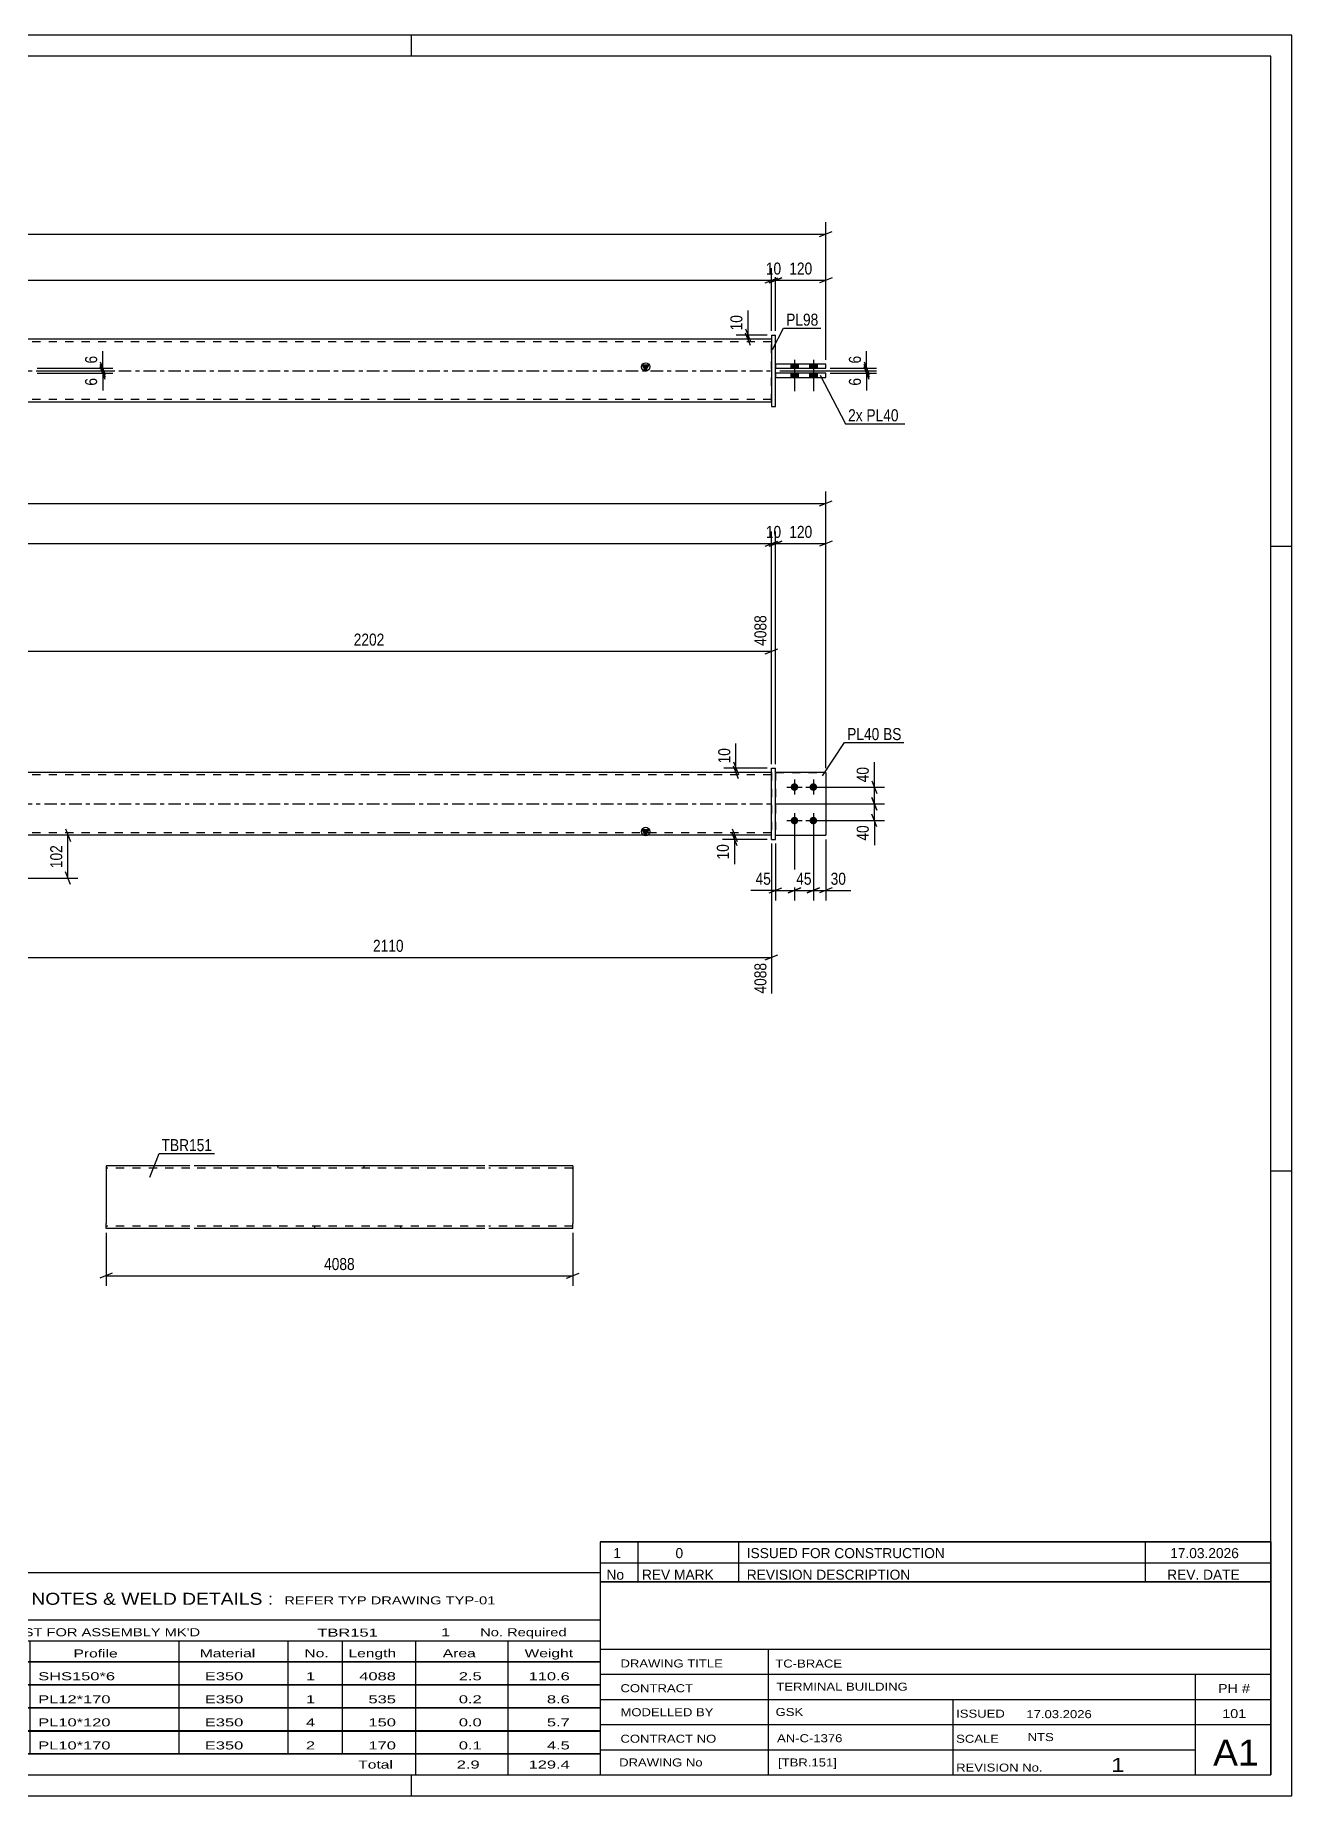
# Model space of a CAD drawing. Header units: millimetres. Extents: x 0 to 594, y 0 to 420.
# Drawn here: x 294.3 to 594, y 0 to 420 of the extents above; entities that cross this region are included whole.
import ezdxf

# ---------------------------------------------------------------- set-up
doc = ezdxf.new("R2010")
doc.units = ezdxf.units.MM
doc.linetypes.add('DXK_LINE_DOT2', pattern=[3.9198, 1.9599, -1.9599])
doc.linetypes.add('DXK_LINE_DOT3', pattern=[5.9187, 2.979, -0.9799, 0.9799, -0.9799])
doc.styles.add('Arial Narrow', font='ARIALN.TTF', dxfattribs={"height": 0.2})

# ---------------------------------------------------------------- blocks, each defined once
blk = doc.blocks.new('Unknown-580575078-1131')
at = {"color": 5, "linetype": 'Continuous'}
for p, q in [((594, 420), (0, 420)), ((384, 415), (384, 420)), ((594, 0), (594, 420)), ((589, 415), (5, 415)), ((589, 5), (589, 415)), ((594, 298), (589, 298)), ((594, 149), (589, 149)), ((5, 5), (589, 5)), ((384, 0), (384, 5)), ((0, 0), (594, 0))]:
    blk.add_line(p, q, dxfattribs=at)
blk = doc.blocks.new('Bolt-580575078-1684 - 1678')
at = {"linetype": 'Continuous'}
for points in [[(475.38, 241.54), (475.57, 241.52), (475.75, 241.46), (475.91, 241.37), (476.05, 241.24), (476.16, 241.09), (476.24, 240.92), (476.28, 240.74), (476.28, 240.55), (476.24, 240.36), (476.16, 240.19), (476.05, 240.04), (475.91, 239.91), (475.75, 239.82), (475.57, 239.76), (475.38, 239.74), (475.2, 239.76), (475.02, 239.82), (474.85, 239.91), (474.71, 240.04), (474.6, 240.19), (474.53, 240.36), (474.49, 240.55), (474.49, 240.74), (474.53, 240.92), (474.6, 241.09), (474.71, 241.24), (474.85, 241.37), (475.02, 241.46), (475.2, 241.52)], [(479.88, 241.54), (480.07, 241.52), (480.25, 241.46), (480.41, 241.37), (480.55, 241.24), (480.66, 241.09), (480.74, 240.92), (480.78, 240.74), (480.78, 240.55), (480.74, 240.36), (480.66, 240.19), (480.55, 240.04), (480.41, 239.91), (480.25, 239.82), (480.07, 239.76), (479.88, 239.74), (479.7, 239.76), (479.52, 239.82), (479.35, 239.91), (479.21, 240.04), (479.1, 240.19), (479.03, 240.36), (478.99, 240.55), (478.99, 240.74), (479.03, 240.92), (479.1, 241.09), (479.21, 241.24), (479.35, 241.37), (479.52, 241.46), (479.7, 241.52)], [(475.38, 233.54), (475.57, 233.52), (475.75, 233.46), (475.91, 233.37), (476.05, 233.24), (476.16, 233.09), (476.24, 232.92), (476.28, 232.74), (476.28, 232.55), (476.24, 232.36), (476.16, 232.19), (476.05, 232.04), (475.91, 231.91), (475.75, 231.82), (475.57, 231.76), (475.38, 231.74), (475.2, 231.76), (475.02, 231.82), (474.85, 231.91), (474.71, 232.04), (474.6, 232.19), (474.53, 232.36), (474.49, 232.55), (474.49, 232.74), (474.53, 232.92), (474.6, 233.09), (474.71, 233.24), (474.85, 233.37), (475.02, 233.46), (475.2, 233.52)], [(479.88, 233.54), (480.07, 233.52), (480.25, 233.46), (480.41, 233.37), (480.55, 233.24), (480.66, 233.09), (480.74, 232.92), (480.78, 232.74), (480.78, 232.55), (480.74, 232.36), (480.66, 232.19), (480.55, 232.04), (480.41, 231.91), (480.25, 231.82), (480.07, 231.76), (479.88, 231.74), (479.7, 231.76), (479.52, 231.82), (479.35, 231.91), (479.21, 232.04), (479.1, 232.19), (479.03, 232.36), (478.99, 232.55), (478.99, 232.74), (479.03, 232.92), (479.1, 233.09), (479.21, 233.24), (479.35, 233.37), (479.52, 233.46), (479.7, 233.52)]]:
    blk.add_hatch(color=1, dxfattribs=at).paths.add_polyline_path(points)
at = {"color": 1, "linetype": 'Continuous'}
for p, q in [((473.58, 240.64), (477.18, 240.64)), ((475.38, 242.44), (475.38, 238.84)), ((478.08, 240.64), (481.68, 240.64)), ((479.88, 242.44), (479.88, 238.84)), ((473.58, 232.64), (477.18, 232.64)), ((475.38, 234.44), (475.38, 230.84)), ((478.08, 232.64), (481.68, 232.64)), ((479.88, 234.44), (479.88, 230.84))]:
    blk.add_line(p, q, dxfattribs=at)
blk = doc.blocks.new('Part-580575078-1705 - 1678')
at = {"color": 2, "linetype": 'Continuous'}
for p, q in [((469.88, 245.14), (470.88, 245.14)), ((469.88, 228.14), (469.88, 245.14)), ((470.88, 228.14), (470.88, 245.14)), ((469.88, 228.14), (470.88, 228.14)), ((469.88, 228.14), (470.88, 228.14))]:
    blk.add_line(p, q, dxfattribs=at)
at = {"color": 7, "linetype": 'DXK_LINE_DOT2'}
for p, q in [((469.88, 245.14), (470.88, 245.14)), ((469.88, 228.14), (469.88, 228.14)), ((470.88, 228.14), (470.88, 228.14)), ((470.88, 228.14), (470.88, 228.14))]:
    blk.add_line(p, q, dxfattribs=at)
blk = doc.blocks.new('Part-580575078-1710 - 1678')
at = {"color": 7, "linetype": 'DXK_LINE_DOT2'}
for p, q in [((470.88, 244.14), (482.88, 244.14)), ((482.88, 244.14), (470.88, 244.14)), ((470.88, 244.14), (470.88, 244.14)), ((470.88, 244.14), (470.88, 229.14)), ((482.88, 244.14), (482.88, 244.14)), ((482.88, 244.14), (482.88, 229.14)), ((470.88, 229.14), (482.88, 229.14)), ((470.88, 229.14), (482.88, 229.14))]:
    blk.add_line(p, q, dxfattribs=at)
blk = doc.blocks.new('Part-580575078-1715 - 1678')
at = {"color": 2, "linetype": 'Continuous'}
for p, q in [((482.88, 244.14), (470.88, 244.14)), ((482.88, 244.14), (482.88, 244.14)), ((482.88, 244.14), (482.88, 229.14)), ((470.88, 229.14), (482.88, 229.14))]:
    blk.add_line(p, q, dxfattribs=at)
at = {"color": 7, "linetype": 'DXK_LINE_DOT2'}
for p, q in [((470.88, 244.14), (482.88, 244.14)), ((470.88, 244.14), (470.88, 244.14)), ((470.88, 244.14), (470.88, 229.14)), ((470.88, 229.14), (482.88, 229.14))]:
    blk.add_line(p, q, dxfattribs=at)
blk = doc.blocks.new('Part-580575078-1720 - 1678')
at = {"linetype": 'Continuous'}
blk.add_hatch(color=2, dxfattribs=at).paths.add_polyline_path([(439.88, 229.14), (439.08, 230.54), (440.68, 230.54)])
at = {"color": 2, "linetype": 'Continuous'}
for p, q in [((381.78, 244.14), (89.31, 244.14)), ((469.88, 244.14), (381.88, 244.14)), ((381.78, 229.14), (89.31, 229.14)), ((469.88, 229.14), (381.88, 229.14)), ((439.88, 229.14), (439.08, 230.54)), ((439.08, 230.54), (440.68, 230.54)), ((440.68, 230.54), (439.88, 229.14))]:
    blk.add_line(p, q, dxfattribs=at)
at = {"color": 7, "linetype": 'DXK_LINE_DOT2'}
for p, q in [((89.31, 244.14), (89.31, 229.14)), ((257.9, 244.14), (257.9, 243.54)), ((278.4, 244.14), (278.4, 243.54)), ((469.88, 244.14), (469.88, 229.14)), ((381.78, 243.54), (89.31, 243.54)), ((469.88, 243.54), (381.88, 243.54)), ((381.78, 229.74), (89.31, 229.74)), ((266.72, 229.14), (266.72, 229.74)), ((287.23, 229.14), (287.23, 229.74)), ((469.88, 229.74), (381.88, 229.74))]:
    blk.add_line(p, q, dxfattribs=at)
at = {"color": 7, "linetype": 'DXK_LINE_DOT3'}
for p, q in [((89.31, 236.64), (381.78, 236.64)), ((381.88, 236.64), (469.88, 236.64))]:
    blk.add_line(p, q, dxfattribs=at)
at = {"color": 2, "linetype": 'Continuous'}
blk.add_circle((439.88, 230.04), 1, dxfattribs=at)
blk = doc.blocks.new('Part-580575078-1396 - 1368')
at = {"color": 2, "linetype": 'Continuous'}
for p, q in [((482.88, 341.56), (470.88, 341.56)), ((470.88, 340.56), (482.88, 340.56)), ((470.88, 340.55), (482.88, 340.55)), ((482.88, 340.56), (482.88, 341.56))]:
    blk.add_line(p, q, dxfattribs=at)
at = {"color": 7, "linetype": 'DXK_LINE_DOT2'}
for p, q in [((470.88, 341.56), (470.88, 340.55)), ((482.88, 341.55), (470.88, 341.55)), ((482.88, 340.55), (482.88, 340.56)), ((482.88, 340.56), (482.88, 340.55))]:
    blk.add_line(p, q, dxfattribs=at)
blk = doc.blocks.new('Part-580575078-1401 - 1368')
at = {"color": 2, "linetype": 'Continuous'}
for p, q in [((482.88, 339.36), (470.88, 339.36)), ((470.88, 338.36), (482.88, 338.36)), ((470.88, 338.35), (482.88, 338.35)), ((482.88, 338.36), (482.88, 339.36))]:
    blk.add_line(p, q, dxfattribs=at)
at = {"color": 7, "linetype": 'DXK_LINE_DOT2'}
for p, q in [((470.88, 339.36), (470.88, 338.35)), ((482.88, 339.35), (470.88, 339.35)), ((482.88, 338.36), (482.88, 338.35)), ((482.88, 338.35), (482.88, 338.36))]:
    blk.add_line(p, q, dxfattribs=at)
blk = doc.blocks.new('Part-580575078-1416 - 1368')
at = {"linetype": 'Continuous'}
blk.add_hatch(color=2, dxfattribs=at).paths.add_polyline_path([(439.88, 339.96), (439.08, 341.36), (440.68, 341.36)])
at = {"color": 2, "linetype": 'Continuous'}
for p, q in [((381.78, 347.46), (89.31, 347.46)), ((469.88, 347.46), (381.88, 347.46)), ((257.9, 340.56), (257.9, 340.66)), ((257.9, 340.66), (257.9, 340.66)), ((257.9, 340.66), (278.4, 340.66)), ((266.72, 340.56), (266.72, 340.65)), ((266.72, 340.65), (266.72, 340.65)), ((278.4, 340.65), (266.72, 340.65)), ((278.4, 340.66), (278.4, 339.26)), ((439.88, 339.96), (439.08, 341.36)), ((439.08, 341.36), (440.68, 341.36)), ((440.68, 341.36), (439.88, 339.96)), ((257.9, 339.36), (257.9, 339.26)), ((257.9, 339.26), (278.4, 339.26)), ((266.72, 339.26), (266.72, 339.36)), ((381.78, 332.46), (89.31, 332.46)), ((469.88, 332.46), (381.88, 332.46))]:
    blk.add_line(p, q, dxfattribs=at)
at = {"color": 7, "linetype": 'DXK_LINE_DOT2'}
for p, q in [((89.31, 347.46), (89.31, 332.46)), ((381.78, 346.86), (89.31, 346.86)), ((469.88, 346.86), (381.88, 346.86)), ((469.88, 332.46), (469.88, 347.46)), ((257.9, 339.36), (257.9, 340.66)), ((257.9, 340.66), (278.4, 340.66)), ((266.72, 339.36), (266.72, 340.65)), ((266.72, 340.65), (287.23, 340.65)), ((287.23, 340.65), (278.4, 340.65)), ((287.23, 339.25), (287.23, 340.65)), ((257.9, 339.26), (278.4, 339.26)), ((266.72, 339.25), (266.72, 339.26)), ((266.72, 339.26), (266.72, 339.25)), ((287.23, 339.25), (266.72, 339.25)), ((266.72, 339.25), (266.72, 339.25)), ((266.72, 339.25), (287.23, 339.25)), ((381.78, 333.06), (89.31, 333.06)), ((469.88, 333.06), (381.88, 333.06))]:
    blk.add_line(p, q, dxfattribs=at)
at = {"color": 7, "linetype": 'DXK_LINE_DOT3'}
for p, q in [((89.31, 339.96), (381.78, 339.96)), ((381.88, 339.96), (469.88, 339.96))]:
    blk.add_line(p, q, dxfattribs=at)
at = {"color": 2, "linetype": 'Continuous'}
blk.add_circle((439.88, 340.86), 1, dxfattribs=at)
blk = doc.blocks.new('Part-580575078-1444 - 1368')
at = {"color": 2, "linetype": 'Continuous'}
for p, q in [((469.88, 348.46), (469.88, 331.46)), ((469.88, 348.46), (470.88, 348.46)), ((470.88, 331.46), (470.88, 348.46)), ((469.88, 331.46), (470.88, 331.46)), ((469.88, 331.45), (470.88, 331.45))]:
    blk.add_line(p, q, dxfattribs=at)
at = {"color": 7, "linetype": 'DXK_LINE_DOT2'}
for p, q in [((469.88, 348.45), (469.88, 348.46)), ((469.88, 348.45), (470.88, 348.45)), ((469.88, 331.46), (469.88, 331.45)), ((470.88, 331.45), (470.88, 331.46)), ((470.88, 331.46), (470.88, 331.45))]:
    blk.add_line(p, q, dxfattribs=at)
blk = doc.blocks.new('Bolt-580575078-1472 - 1368')
at = {"linetype": 'Continuous'}
for points in [[(476.28, 341.56), (474.48, 341.56), (474.48, 340.56), (476.28, 340.56)], [(476.28, 341.55), (474.48, 341.55), (474.48, 340.55), (476.28, 340.55)], [(480.78, 341.56), (478.98, 341.56), (478.98, 340.56), (480.78, 340.56)], [(480.78, 341.55), (478.98, 341.55), (478.98, 340.55), (480.78, 340.55)], [(476.28, 339.36), (474.48, 339.36), (474.48, 338.36), (476.28, 338.36)], [(476.28, 339.35), (474.48, 339.35), (474.48, 338.35), (476.28, 338.35)], [(480.78, 339.36), (478.98, 339.36), (478.98, 338.36), (480.78, 338.36)], [(480.78, 339.35), (478.98, 339.35), (478.98, 338.35), (480.78, 338.35)]]:
    blk.add_hatch(color=1, dxfattribs=at).paths.add_polyline_path(points)
at = {"color": 1, "linetype": 'Continuous'}
for p, q in [((474.48, 341.56), (474.48, 340.56)), ((474.48, 341.55), (474.48, 340.55)), ((475.38, 342.56), (475.38, 335.06)), ((475.38, 342.55), (475.38, 335.05)), ((476.28, 341.56), (476.28, 340.56)), ((476.28, 341.55), (476.28, 340.55)), ((478.98, 341.56), (478.98, 340.56)), ((478.98, 341.55), (478.98, 340.55)), ((479.88, 342.56), (479.88, 335.06)), ((479.88, 342.55), (479.88, 335.05)), ((480.78, 341.56), (480.78, 340.56)), ((480.78, 341.55), (480.78, 340.55)), ((474.48, 339.36), (474.48, 338.36)), ((474.48, 339.35), (474.48, 338.35)), ((476.28, 339.36), (476.28, 338.36)), ((476.28, 339.35), (476.28, 338.35)), ((478.98, 339.36), (478.98, 338.36)), ((478.98, 339.35), (478.98, 338.35)), ((480.78, 339.36), (480.78, 338.36)), ((480.78, 339.35), (480.78, 338.35))]:
    blk.add_line(p, q, dxfattribs=at)
blk = doc.blocks.new('Part-580575078-2546 - 2538')
at = {"color": 2, "linetype": 'Continuous'}
for p, q in [((331.17, 150.31), (311.17, 150.31)), ((311.17, 150.31), (311.17, 136.51)), ((401.5, 150.31), (332.17, 150.31)), ((422.5, 150.31), (402.5, 150.31)), ((422.5, 150.31), (422.5, 136.51)), ((311.17, 135.66), (311.17, 136.51)), ((311.17, 135.4), (311.17, 135.66)), ((311.17, 135.31), (311.17, 135.4)), ((331.17, 135.31), (311.17, 135.31)), ((401.5, 135.31), (332.17, 135.31)), ((422.5, 135.31), (402.5, 135.31)), ((422.5, 135.31), (422.5, 136.51))]:
    blk.add_line(p, q, dxfattribs=at)
at = {"color": 7, "linetype": 'DXK_LINE_DOT2'}
for p, q in [((331.17, 149.71), (311.17, 149.71)), ((401.5, 149.71), (332.17, 149.71)), ((352.17, 150.31), (352.17, 149.71)), ((372.68, 150.31), (372.68, 149.71)), ((422.5, 149.71), (402.5, 149.71)), ((422.5, 149.71), (422.5, 149.67)), ((422.5, 149.67), (422.5, 149.71)), ((422.5, 149.57), (422.5, 149.67)), ((422.5, 149.67), (422.5, 149.57)), ((311.17, 136.05), (311.17, 136.51)), ((311.17, 135.66), (311.17, 136.28)), ((311.17, 135.91), (311.17, 135.96)), ((311.17, 135.91), (311.17, 135.96)), ((331.17, 135.91), (311.17, 135.91)), ((311.17, 135.31), (311.17, 135.31)), ((401.5, 135.91), (332.17, 135.91)), ((360.99, 135.31), (360.99, 135.91)), ((381.5, 135.31), (381.5, 135.91)), ((422.5, 135.91), (402.5, 135.91)), ((422.5, 135.96), (422.5, 136.28)), ((422.5, 135.91), (422.5, 135.96))]:
    blk.add_line(p, q, dxfattribs=at)
blk = doc.blocks.new('StraightDimension-580575078-2042 - 1678')
at = {"color": 7, "linetype": 'Continuous'}
for p, q in [((468.38, 298.13), (471.38, 299.33)), ((472.38, 299.33), (469.38, 298.13)), ((469.88, 246.14), (469.88, 301.58)), ((469.88, 298.73), (470.88, 298.73)), ((470.88, 246.14), (470.88, 301.58))]:
    blk.add_line(p, q, dxfattribs=at)
at = {"color": 0}
blk.add_wipeout([(472.81, 299.48), (472.81, 303.68), (467.95, 303.68), (467.95, 299.48)], dxfattribs=at)
at = {"color": 3, "style": 'Arial Narrow'}
blk.add_text('10', height=2.863, dxfattribs=at).set_placement((468.55, 300.08))
blk = doc.blocks.new('StraightDimension-580575078-3463 - 1678')
at = {"color": 7, "linetype": 'Continuous'}
for p, q in [((480.88, 240.64), (496.84, 240.64)), ((493.84, 242.14), (495.04, 239.14)), ((494.44, 236.64), (494.44, 240.64)), ((470.88, 236.64), (496.84, 236.64)), ((495.04, 235.14), (493.84, 238.14))]:
    blk.add_line(p, q, dxfattribs=at)
at = {"color": 0}
blk.add_wipeout([(493.69, 246.02), (489.49, 246.02), (489.49, 241.17), (493.69, 241.17)], dxfattribs=at)
at = {"color": 7, "linetype": 'Continuous'}
blk.add_line((494.44, 240.64), (494.44, 246.55), dxfattribs=at)
blk.add_line((494.44, 240.64), (494.44, 246.55), dxfattribs=at)
at = {"color": 3, "style": 'Arial Narrow'}
blk.add_text('40', height=2.863, rotation=90.0002, dxfattribs=at).set_placement((493.09, 241.77))
blk = doc.blocks.new('StraightDimension-580575078-1945 - 1678')
at = {"color": 7, "linetype": 'Continuous'}
for p, q in [((475.38, 231.64), (475.38, 213.59)), ((470.88, 227.14), (470.88, 213.59)), ((469.38, 215.39), (472.38, 216.59)), ((470.88, 215.99), (475.38, 215.99)), ((476.88, 216.59), (473.88, 215.39))]:
    blk.add_line(p, q, dxfattribs=at)
at = {"color": 0}
blk.add_wipeout([(470.36, 216.74), (470.36, 220.94), (465.5, 220.94), (465.5, 216.74)], dxfattribs=at)
at = {"color": 7, "linetype": 'Continuous'}
blk.add_line((470.88, 215.99), (464.98, 215.99), dxfattribs=at)
blk.add_line((470.88, 215.99), (464.98, 215.99), dxfattribs=at)
at = {"color": 3, "style": 'Arial Narrow'}
blk.add_text('45', height=2.863, dxfattribs=at).set_placement((466.1, 217.34))
blk = doc.blocks.new('StraightDimension-580575078-1736 - 1678')
at = {"color": 7, "linetype": 'Continuous'}
for p, q in [((76.31, 245.14), (76.31, 311.15)), ((482.88, 245.14), (482.88, 311.15)), ((77.81, 308.9), (74.81, 307.7)), ((76.31, 308.3), (482.88, 308.3)), ((481.38, 307.7), (484.38, 308.9))]:
    blk.add_line(p, q, dxfattribs=at)
at = {"color": 0}
blk.add_wipeout([(283.85, 309.05), (283.85, 313.25), (275.34, 313.25), (275.34, 309.05)], dxfattribs=at)
at = {"color": 3, "style": 'Arial Narrow'}
blk.add_text('4348', height=2.863, dxfattribs=at).set_placement((275.94, 309.65))
blk = doc.blocks.new('StraightDimension-580575078-3490 - 1678')
at = {"color": 7, "linetype": 'Continuous'}
for p, q in [((468.88, 245.14), (458.56, 245.14)), ((468.88, 244.14), (458.56, 244.14)), ((460.81, 246.64), (462.01, 243.64)), ((462.01, 242.64), (460.81, 245.64)), ((461.41, 244.14), (461.41, 245.14))]:
    blk.add_line(p, q, dxfattribs=at)
at = {"color": 0}
blk.add_wipeout([(460.66, 250.52), (456.46, 250.52), (456.46, 245.67), (460.66, 245.67)], dxfattribs=at)
at = {"color": 7, "linetype": 'Continuous'}
blk.add_line((461.41, 245.14), (461.41, 251.05), dxfattribs=at)
blk.add_line((461.41, 245.14), (461.41, 251.05), dxfattribs=at)
at = {"color": 3, "style": 'Arial Narrow'}
blk.add_text('10', height=2.863, rotation=90.0002, dxfattribs=at).set_placement((460.06, 246.27))
blk = doc.blocks.new('StraightDimension-580575078-2032 - 1678')
at = {"color": 7, "linetype": 'Continuous'}
for p, q in [((469.38, 298.13), (472.38, 299.33)), ((470.88, 246.14), (470.88, 301.58)), ((470.88, 298.73), (482.88, 298.73)), ((484.38, 299.33), (481.38, 298.13)), ((482.88, 245.14), (482.88, 301.58))]:
    blk.add_line(p, q, dxfattribs=at)
at = {"color": 0}
blk.add_wipeout([(480.22, 299.48), (480.22, 303.68), (473.54, 303.68), (473.54, 299.48)], dxfattribs=at)
at = {"color": 3, "style": 'Arial Narrow'}
blk.add_text('120', height=2.863, dxfattribs=at).set_placement((474.14, 300.08))
blk = doc.blocks.new('StraightDimension-580575078-2047 - 1678')
at = {"color": 7, "linetype": 'Continuous'}
for p, q in [((89.81, 299.33), (86.81, 298.13)), ((88.31, 246.14), (88.31, 301.58)), ((88.31, 298.73), (469.88, 298.73)), ((468.38, 298.13), (471.38, 299.33)), ((469.88, 246.14), (469.88, 301.58))]:
    blk.add_line(p, q, dxfattribs=at)
at = {"color": 0}
blk.add_wipeout([(283.35, 299.48), (283.35, 303.68), (274.84, 303.68), (274.84, 299.48)], dxfattribs=at)
at = {"color": 3, "style": 'Arial Narrow'}
blk.add_text('4098', height=2.863, dxfattribs=at).set_placement((275.44, 300.08))
blk = doc.blocks.new('StraightDimension-580575078-1798 - 1678')
at = {"color": 7, "linetype": 'Continuous'}
for p, q in [((277.94, 245.14), (277.94, 281.65)), ((469.88, 246.14), (469.88, 281.65)), ((279.44, 273.63), (276.44, 272.43)), ((277.94, 273.03), (469.88, 273.03)), ((468.38, 272.43), (471.38, 273.63))]:
    blk.add_line(p, q, dxfattribs=at)
at = {"color": 0, "linetype": 'Continuous'}
blk.add_wipeout([(469.28, 282.25), (465.08, 282.25), (465.08, 273.73), (469.28, 273.73)], dxfattribs=at)
at = {"color": 0}
blk.add_wipeout([(378.17, 273.78), (378.17, 277.98), (369.65, 277.98), (369.65, 273.78)], dxfattribs=at)
at = {"color": 3, "linetype": 'Continuous', "style": 'Arial Narrow'}
blk.add_text('4088', height=2.863, rotation=90.0002, dxfattribs=at).set_placement((468.68, 274.33))
at = {"color": 3, "style": 'Arial Narrow'}
blk.add_text('2202', height=2.863, dxfattribs=at).set_placement((370.25, 274.38))
blk = doc.blocks.new('StraightDimension-580575078-1955 - 1678')
at = {"color": 7, "linetype": 'Continuous'}
for p, q in [((475.38, 231.64), (475.38, 213.59)), ((479.88, 231.64), (479.88, 213.59)), ((473.88, 215.39), (476.88, 216.59)), ((475.38, 215.99), (479.88, 215.99)), ((481.38, 216.59), (478.38, 215.39))]:
    blk.add_line(p, q, dxfattribs=at)
at = {"color": 0}
blk.add_wipeout([(480.06, 216.74), (480.06, 220.94), (475.2, 220.94), (475.2, 216.74)], dxfattribs=at)
at = {"color": 3, "style": 'Arial Narrow'}
blk.add_text('45', height=2.863, dxfattribs=at).set_placement((475.8, 217.34))
blk = doc.blocks.new('StraightDimension-580575078-1878 - 1678')
at = {"color": 7, "linetype": 'Continuous'}
for p, q in [((287.13, 228.14), (287.13, 191.38)), ((469.88, 227.14), (469.88, 191.38)), ((288.63, 200.59), (285.63, 199.39)), ((287.13, 199.99), (469.88, 199.99)), ((468.38, 199.39), (471.38, 200.59))]:
    blk.add_line(p, q, dxfattribs=at)
at = {"color": 0}
blk.add_wipeout([(382.76, 200.74), (382.76, 204.94), (374.25, 204.94), (374.25, 200.74)], dxfattribs=at)
at = {"color": 0, "linetype": 'Continuous'}
blk.add_wipeout([(469.28, 199.29), (465.08, 199.29), (465.08, 190.78), (469.28, 190.78)], dxfattribs=at)
at = {"color": 3, "style": 'Arial Narrow'}
blk.add_text('2110', height=2.863, dxfattribs=at).set_placement((374.85, 201.34))
at = {"color": 3, "linetype": 'Continuous', "style": 'Arial Narrow'}
blk.add_text('4088', height=2.863, rotation=90.0002, dxfattribs=at).set_placement((468.68, 191.38))
blk = doc.blocks.new('StraightDimension-580575078-1936 - 1678')
at = {"color": 7, "linetype": 'Continuous'}
for p, q in [((468.88, 229.14), (458.23, 229.14)), ((468.88, 228.14), (458.23, 228.14)), ((460.48, 230.64), (461.68, 227.64)), ((461.68, 226.64), (460.48, 229.64)), ((461.08, 228.14), (461.08, 229.14))]:
    blk.add_line(p, q, dxfattribs=at)
at = {"color": 0}
blk.add_wipeout([(460.33, 227.62), (456.13, 227.62), (456.13, 222.76), (460.33, 222.76)], dxfattribs=at)
at = {"color": 7, "linetype": 'Continuous'}
blk.add_line((461.08, 228.14), (461.08, 222.24), dxfattribs=at)
blk.add_line((461.08, 228.14), (461.08, 222.24), dxfattribs=at)
at = {"color": 3, "style": 'Arial Narrow'}
blk.add_text('10', height=2.863, rotation=90.0002, dxfattribs=at).set_placement((459.73, 223.36))
blk = doc.blocks.new('StraightDimension-580575078-1965 - 1678')
at = {"color": 7, "linetype": 'Continuous'}
for p, q in [((479.88, 231.64), (479.88, 213.59)), ((482.88, 228.14), (482.88, 213.59)), ((478.38, 215.39), (481.38, 216.59)), ((479.88, 215.99), (482.88, 215.99)), ((484.38, 216.59), (481.38, 215.39))]:
    blk.add_line(p, q, dxfattribs=at)
at = {"color": 0}
blk.add_wipeout([(488.26, 216.74), (488.26, 220.94), (483.41, 220.94), (483.41, 216.74)], dxfattribs=at)
at = {"color": 7, "linetype": 'Continuous'}
blk.add_line((482.88, 215.99), (488.79, 215.99), dxfattribs=at)
blk.add_line((482.88, 215.99), (488.79, 215.99), dxfattribs=at)
at = {"color": 3, "style": 'Arial Narrow'}
blk.add_text('30', height=2.863, dxfattribs=at).set_placement((484.01, 217.34))
blk = doc.blocks.new('StraightDimension-580575078-1993 - 1678')
at = {"color": 7, "linetype": 'Continuous'}
for p, q in [((377.33, 229.14), (299.23, 229.14)), ((301.48, 230.64), (302.68, 227.64)), ((302.08, 218.92), (302.08, 229.14)), ((289.12, 218.92), (304.48, 218.92)), ((302.68, 217.42), (301.48, 220.42))]:
    blk.add_line(p, q, dxfattribs=at)
at = {"color": 0}
blk.add_wipeout([(301.33, 227.37), (297.13, 227.37), (297.13, 220.69), (301.33, 220.69)], dxfattribs=at)
at = {"color": 3, "style": 'Arial Narrow'}
blk.add_text('102', height=2.863, rotation=90.0002, dxfattribs=at).set_placement((300.73, 221.29))
blk = doc.blocks.new('StraightDimension-580575078-3464 - 1678')
at = {"color": 7, "linetype": 'Continuous'}
for p, q in [((470.88, 236.64), (496.84, 236.64)), ((493.84, 238.14), (495.04, 235.14)), ((494.44, 232.64), (494.44, 236.64)), ((480.88, 232.64), (496.84, 232.64)), ((495.04, 231.14), (493.84, 234.14))]:
    blk.add_line(p, q, dxfattribs=at)
at = {"color": 0}
blk.add_wipeout([(493.69, 232.12), (489.49, 232.12), (489.49, 227.26), (493.69, 227.26)], dxfattribs=at)
at = {"color": 7, "linetype": 'Continuous'}
blk.add_line((494.44, 232.64), (494.44, 226.74), dxfattribs=at)
blk.add_line((494.44, 232.64), (494.44, 226.74), dxfattribs=at)
at = {"color": 3, "style": 'Arial Narrow'}
blk.add_text('40', height=2.863, rotation=90.0002, dxfattribs=at).set_placement((493.09, 227.86))
blk = doc.blocks.new('StraightDimension-580575078-1541 - 1368')
at = {"color": 7, "linetype": 'Continuous'}
for p, q in [((294.78, 340.55), (312.79, 340.55)), ((309.79, 342.05), (310.99, 339.05)), ((310.99, 338.45), (309.79, 341.45)), ((310.39, 339.95), (310.39, 340.55)), ((294.78, 339.95), (312.79, 339.95))]:
    blk.add_line(p, q, dxfattribs=at)
at = {"color": 0}
blk.add_wipeout([(309.64, 344.11), (305.44, 344.11), (305.44, 341.08), (309.64, 341.08)], dxfattribs=at)
at = {"color": 7, "linetype": 'Continuous'}
blk.add_line((310.39, 340.55), (310.39, 344.63), dxfattribs=at)
blk.add_line((310.39, 340.55), (310.39, 344.63), dxfattribs=at)
at = {"color": 3, "style": 'Arial Narrow'}
blk.add_text('6', height=2.86, rotation=90.0002, dxfattribs=at).set_placement((309.04, 341.68))
blk = doc.blocks.new('StraightDimension-580575078-1561 - 1368')
at = {"color": 7, "linetype": 'Continuous'}
for p, q in [((469.38, 360.95), (472.38, 362.15)), ((470.88, 349.45), (470.88, 364.4)), ((470.88, 361.55), (482.88, 361.55)), ((484.38, 362.15), (481.38, 360.95)), ((482.88, 342.56), (482.88, 364.4))]:
    blk.add_line(p, q, dxfattribs=at)
at = {"color": 0}
blk.add_wipeout([(480.22, 362.3), (480.22, 366.5), (473.54, 366.5), (473.54, 362.3)], dxfattribs=at)
at = {"color": 3, "style": 'Arial Narrow'}
blk.add_text('120', height=2.863, dxfattribs=at).set_placement((474.14, 362.9))
blk = doc.blocks.new('StraightDimension-580575078-1571 - 1368')
at = {"color": 7, "linetype": 'Continuous'}
for p, q in [((468.38, 360.95), (471.38, 362.15)), ((472.38, 362.15), (469.38, 360.95)), ((469.88, 349.45), (469.88, 364.4)), ((469.88, 361.55), (470.88, 361.55)), ((470.88, 349.45), (470.88, 364.4))]:
    blk.add_line(p, q, dxfattribs=at)
at = {"color": 0}
blk.add_wipeout([(472.81, 362.3), (472.81, 366.5), (467.95, 366.5), (467.95, 362.3)], dxfattribs=at)
at = {"color": 3, "style": 'Arial Narrow'}
blk.add_text('10', height=2.863, dxfattribs=at).set_placement((468.55, 362.9))
blk = doc.blocks.new('StraightDimension-580575078-1545 - 1368')
at = {"color": 7, "linetype": 'Continuous'}
for p, q in [((309.79, 341.45), (310.99, 338.45)), ((310.99, 337.85), (309.79, 340.85)), ((294.78, 339.95), (312.79, 339.95)), ((294.78, 339.35), (312.79, 339.35)), ((310.39, 339.35), (310.39, 339.95))]:
    blk.add_line(p, q, dxfattribs=at)
at = {"color": 0}
blk.add_wipeout([(309.64, 338.83), (305.44, 338.83), (305.44, 335.8), (309.64, 335.8)], dxfattribs=at)
at = {"color": 7, "linetype": 'Continuous'}
blk.add_line((310.39, 339.35), (310.39, 335.28), dxfattribs=at)
blk.add_line((310.39, 339.35), (310.39, 335.28), dxfattribs=at)
at = {"color": 3, "style": 'Arial Narrow'}
blk.add_text('6', height=2.86, rotation=90.0002, dxfattribs=at).set_placement((309.04, 336.4))
blk = doc.blocks.new('StraightDimension-580575078-1550 - 1368')
at = {"color": 7, "linetype": 'Continuous'}
for p, q in [((76.31, 342.55), (76.31, 375.4)), ((482.88, 342.56), (482.88, 375.4)), ((77.81, 373.15), (74.81, 371.95)), ((76.31, 372.55), (482.88, 372.55)), ((481.38, 371.95), (484.38, 373.15))]:
    blk.add_line(p, q, dxfattribs=at)
at = {"color": 0}
blk.add_wipeout([(283.85, 373.3), (283.85, 377.5), (275.34, 377.5), (275.34, 373.3)], dxfattribs=at)
at = {"color": 3, "style": 'Arial Narrow'}
blk.add_text('4348', height=2.863, dxfattribs=at).set_placement((275.94, 373.9))
blk = doc.blocks.new('StraightDimension-580575078-1581 - 1368')
at = {"color": 7, "linetype": 'Continuous'}
for p, q in [((90.81, 362.15), (87.81, 360.95)), ((89.31, 349.46), (89.31, 364.4)), ((89.31, 361.55), (469.88, 361.55)), ((468.38, 360.95), (471.38, 362.15)), ((469.88, 349.45), (469.88, 364.4))]:
    blk.add_line(p, q, dxfattribs=at)
at = {"color": 0}
blk.add_wipeout([(283.85, 362.3), (283.85, 366.5), (275.34, 366.5), (275.34, 362.3)], dxfattribs=at)
at = {"color": 3, "style": 'Arial Narrow'}
blk.add_text('4088', height=2.863, dxfattribs=at).set_placement((275.94, 362.9))
blk = doc.blocks.new('StraightDimension-580575078-1612 - 1368')
at = {"color": 7, "linetype": 'Continuous'}
for p, q in [((463.7, 349.95), (464.9, 346.95)), ((464.9, 345.96), (463.7, 348.96)), ((468.88, 348.45), (461.45, 348.45)), ((468.88, 347.46), (461.45, 347.46)), ((464.3, 347.46), (464.3, 348.45))]:
    blk.add_line(p, q, dxfattribs=at)
at = {"color": 0}
blk.add_wipeout([(463.55, 353.84), (459.35, 353.84), (459.35, 348.98), (463.55, 348.98)], dxfattribs=at)
at = {"color": 7, "linetype": 'Continuous'}
blk.add_line((464.3, 348.45), (464.3, 354.36), dxfattribs=at)
blk.add_line((464.3, 348.45), (464.3, 354.36), dxfattribs=at)
at = {"color": 3, "style": 'Arial Narrow'}
blk.add_text('10', height=2.863, rotation=90.0002, dxfattribs=at).set_placement((462.95, 349.58))
blk = doc.blocks.new('StraightDimension-580575078-1623 - 1368')
at = {"color": 7, "linetype": 'Continuous'}
for p, q in [((483.88, 340.56), (494.98, 340.56)), ((491.98, 342.06), (493.18, 339.06)), ((493.18, 338.46), (491.98, 341.46)), ((492.58, 339.96), (492.58, 340.56)), ((471.88, 339.96), (494.98, 339.96))]:
    blk.add_line(p, q, dxfattribs=at)
at = {"color": 0}
blk.add_wipeout([(491.83, 344.11), (487.63, 344.11), (487.63, 341.08), (491.83, 341.08)], dxfattribs=at)
at = {"color": 7, "linetype": 'Continuous'}
blk.add_line((492.58, 340.56), (492.58, 344.63), dxfattribs=at)
blk.add_line((492.58, 340.56), (492.58, 344.63), dxfattribs=at)
at = {"color": 3, "style": 'Arial Narrow'}
blk.add_text('6', height=2.86, rotation=90.0002, dxfattribs=at).set_placement((491.23, 341.68))
blk = doc.blocks.new('StraightDimension-580575078-1632 - 1368')
at = {"color": 7, "linetype": 'Continuous'}
for p, q in [((491.98, 341.46), (493.18, 338.46)), ((493.18, 337.86), (491.98, 340.86)), ((471.88, 339.96), (494.98, 339.96)), ((483.88, 339.36), (494.98, 339.36)), ((492.58, 339.36), (492.58, 339.96))]:
    blk.add_line(p, q, dxfattribs=at)
at = {"color": 0}
blk.add_wipeout([(491.83, 338.83), (487.63, 338.83), (487.63, 335.8), (491.83, 335.8)], dxfattribs=at)
at = {"color": 7, "linetype": 'Continuous'}
blk.add_line((492.58, 339.36), (492.58, 335.28), dxfattribs=at)
blk.add_line((492.58, 339.36), (492.58, 335.28), dxfattribs=at)
at = {"color": 3, "style": 'Arial Narrow'}
blk.add_text('6', height=2.86, rotation=90.0002, dxfattribs=at).set_placement((491.23, 336.4))
blk = doc.blocks.new('StraightDimension-580575078-2552 - 2538')
at = {"color": 7, "linetype": 'Continuous'}
for p, q in [((311.17, 134.31), (311.17, 121.67)), ((422.5, 134.31), (422.5, 121.67)), ((312.67, 124.67), (309.67, 123.47)), ((311.17, 124.07), (422.5, 124.07)), ((421, 123.47), (424, 124.67))]:
    blk.add_line(p, q, dxfattribs=at)
at = {"color": 0}
blk.add_wipeout([(371.09, 124.82), (371.09, 129.02), (362.58, 129.02), (362.58, 124.82)], dxfattribs=at)
at = {"color": 3, "style": 'Arial Narrow'}
blk.add_text('4088', height=2.863, dxfattribs=at).set_placement((363.18, 125.42))
blk = doc.blocks.new('Unknown-580575078-4491')
at = {"color": 7, "linetype": 'Continuous'}
for p, q in [((429, 51.05), (429, 5)), ((429, 51.05), (589, 51.05)), ((589, 51), (589, 5)), ((429, 35), (589, 35)), ((469.14, 35), (469.14, 5)), ((429, 29), (589, 29)), ((571, 5.05), (571, 29.05)), ((429, 23), (589, 23)), ((513.14, 23), (513.14, 5)), ((429, 17), (589, 17)), ((429, 11), (571, 11)), ((429, 5), (589, 5))]:
    blk.add_line(p, q, dxfattribs=at)
at = {"color": 7, "style": 'Arial Narrow'}
for s, height, width, p in [('DRAWING TITLE', 1.9089, 1.425378, (433.88, 30.61)), ('TC-BRACE', 1.909, 1.425378, (470.81, 30.59)), ('CONTRACT', 1.909, 1.425378, (433.88, 24.71)), ('TERMINAL BUILDING', 1.9089, 1.425378, (471.06, 25.07)), ('MODELLED BY', 1.9089, 1.425378, (433.88, 18.98)), ('GSK', 1.909, 1.425378, (470.88, 19.04)), ('ISSUED', 1.909, 1.425378, (513.94, 18.64)), ('17.03.2026', 1.909, 1.425378, (530.69, 18.52)), ('CONTRACT NO', 1.9089, 1.425378, (433.88, 12.66)), ('AN-C-1376', 1.909, 1.425378, (471.23, 12.78)), ('SCALE', 1.909, 1.425378, (513.94, 12.65)), ('A1', 6.204, 1.25, (575.24, 7.2)), ('DRAWING No', 1.909, 1.425378, (433.56, 7)), ('[TBR.151]', 1.909, 1.425378, (471.46, 6.99)), ('1', 3.34, 1.5, (550.91, 5.68)), ('REVISION No.', 1.9089, 1.425378, (513.94, 5.77))]:
    blk.add_text(s, height=height, dxfattribs=dict(at, width=width)).set_placement(p)
at = {"color": 7, "linetype": 'Continuous', "style": 'Arial Narrow'}
for s, height, width, p in [('PH #', 2.1, 1.42538, (576.4, 24.55)), ('101', 2.1, 1.42538, (577.41, 18.55)), ('NTS', 1.909, 1.425378, (531, 13.05))]:
    blk.add_text(s, height=height, dxfattribs=dict(at, width=width)).set_placement(p)
blk = doc.blocks.new('Unknown-580575078-4492')
at = {"color": 7, "linetype": 'Continuous'}
for p, q in [((429, 60.55), (589, 60.55)), ((589, 60.55), (429, 60.55)), ((429, 60.55), (429, 55.55)), ((438, 60.55), (438, 55.55)), ((462, 60.55), (462, 55.55)), ((559, 60.55), (559, 55.55)), ((589, 60.55), (589, 55.55)), ((429, 55.55), (589, 55.55)), ((429, 55.55), (429, 51.05)), ((429, 55.55), (589, 55.55)), ((438, 55.55), (438, 51.05)), ((462, 55.55), (462, 51.05)), ((559, 55.55), (559, 51.05)), ((589, 55.55), (589, 51.05)), ((589, 51.05), (429, 51.05))]:
    blk.add_line(p, q, dxfattribs=at)
at = {"color": 7, "linetype": 'Continuous', "style": 'Arial Narrow'}
for s, height, width, p in [('1', 2.39, 1.196471, (432.16, 56.7)), ('0', 2.39, 1.196471, (447, 56.7)), ('ISSUED FOR CONSTRUCTION', 2.3861, 1.196471, (464, 56.7)), ('17.03.2026', 2.386, 1.196471, (565, 56.7)), ('No', 2.386, 1.2, (430.54, 51.55)), ('REV MARK', 2.386, 1.2, (439, 51.55)), ('REVISION DESCRIPTION', 2.3861, 1.2, (464, 51.55)), ('REV. DATE', 2.386, 1.2, (564.28, 51.55))]:
    blk.add_text(s, height=height, dxfattribs=dict(at, width=width)).set_placement(p)
blk = doc.blocks.new('Unknown-580575078-4493')
at = {"color": 7, "linetype": 'Continuous'}
for p, q in [((269, 53.25), (429, 53.25)), ((269, 42), (269, 53.25)), ((429, 53.25), (429, 42)), ((269, 42), (429, 42)), ((269, 42), (269, 37)), ((429, 42), (429, 37)), ((269, 37), (429, 37)), ((269, 37), (269, 32)), ((293, 37), (293, 32)), ((328.5, 37), (328.5, 32)), ((354.5, 37), (354.5, 32)), ((367.5, 37), (367.5, 32)), ((385, 37), (385, 32)), ((407, 37), (407, 32)), ((429, 37), (429, 32)), ((269, 32), (429, 32)), ((269, 31.95), (269, 26.55)), ((269, 31.95), (429, 31.95)), ((293, 32), (293, 26.5)), ((328.5, 32), (328.5, 26.5)), ((354.5, 32), (354.5, 26.5)), ((367.5, 32), (367.5, 26.5)), ((385, 32), (385, 26.5)), ((407, 32), (407, 26.5)), ((429, 31.95), (429, 26.55)), ((269, 26.55), (429, 26.55)), ((269, 26.45), (269, 21.05)), ((269, 26.45), (429, 26.45)), ((293, 26.5), (293, 21)), ((328.5, 26.5), (328.5, 21)), ((354.5, 26.5), (354.5, 21)), ((367.5, 26.5), (367.5, 21)), ((385, 26.5), (385, 21)), ((407, 26.5), (407, 21)), ((429, 26.45), (429, 21.05)), ((269, 21.05), (429, 21.05)), ((293, 21), (293, 15.5)), ((328.5, 21), (328.5, 15.5)), ((354.5, 21), (354.5, 15.5)), ((367.5, 21), (367.5, 15.5)), ((385, 21), (385, 15.5)), ((407, 21), (407, 15.5)), ((269, 20.95), (269, 15.55)), ((269, 20.95), (429, 20.95)), ((429, 20.95), (429, 15.55)), ((269, 15.55), (429, 15.55)), ((269, 15.45), (269, 10.05)), ((269, 15.45), (429, 15.45)), ((293, 15.5), (293, 10)), ((328.5, 15.5), (328.5, 10)), ((354.5, 15.5), (354.5, 10)), ((367.5, 15.5), (367.5, 10)), ((385, 15.5), (385, 10)), ((407, 15.5), (407, 10)), ((429, 15.45), (429, 10.05)), ((269, 10.05), (429, 10.05)), ((269, 10), (429, 10)), ((269, 10), (269, 5)), ((385, 10), (385, 5)), ((407, 10), (407, 5)), ((429, 10), (429, 5)), ((269, 5), (429, 5))]:
    blk.add_line(p, q, dxfattribs=at)
at = {"color": 7, "style": 'Arial Narrow'}
for s, height, width, p in [('GENERAL NOTES & WELD DETAILS :', 2.8633, 1.4, (270.15, 45.56)), ('REFER TYP DRAWING TYP-01', 1.9089, 1.6, (353.7, 45.66)), ("MATERIAL LIST FOR ASSEMBLY MK'D", 1.9089, 1.6, (270.15, 38.06)), ('TBR151', 1.909, 1.794707, (361.59, 37.97)), ('1', 1.91, 1.794707, (391.08, 38.06)), ('No. Required', 1.9089, 1.6, (400.41, 38.06)), ('Mark', 1.909, 1.7, (270.34, 33)), ('Profile', 1.909, 1.7, (303.41, 33)), ('Material', 1.909, 1.7, (333.54, 33.06)), ('No.', 1.909, 1.7, (358.5, 33.06)), ('Length', 1.909, 1.7, (369, 33.06)), ('Area', 1.909, 1.7, (391.5, 33.06)), ('Weight', 1.909, 1.7, (411, 33.06))]:
    blk.add_text(s, height=height, dxfattribs=dict(at, width=width)).set_placement(p)
at = {"color": 7, "linetype": 'Continuous', "style": 'Arial Narrow'}
for s, height, width, p in [('TBR151', 1.909, 1.794707, (270.5, 27.56)), ('SHS150*6', 1.909, 1.794707, (295, 27.56)), ('E350', 1.909, 1.794707, (334.74, 27.56)), ('1', 1.91, 1.794707, (358.86, 27.56)), ('4088', 1.909, 1.794707, (371.58, 27.56)), ('2.5', 1.909, 1.794707, (395.32, 27.56)), ('110.6', 1.909, 1.794707, (411.96, 27.56)), ('PL303', 1.909, 1.794707, (270.5, 22.06)), ('PL12*170', 1.909, 1.794707, (295, 22.06)), ('E350', 1.909, 1.794707, (334.74, 22.06)), ('1', 1.91, 1.794707, (358.86, 22.06)), ('535', 1.909, 1.794707, (373.77, 22.06)), ('0.2', 1.909, 1.794707, (395.32, 22.06)), ('8.6', 1.909, 1.794707, (416.33, 22.06)), ('PL40', 1.909, 1.794707, (270.5, 16.56)), ('PL10*120', 1.909, 1.794707, (295, 16.56)), ('E350', 1.909, 1.794707, (334.74, 16.56)), ('4', 1.91, 1.794707, (358.86, 16.56)), ('150', 1.909, 1.794707, (373.77, 16.56)), ('0.0', 1.909, 1.794707, (395.32, 16.56)), ('5.7', 1.909, 1.794707, (416.33, 16.56)), ('PL98', 1.909, 1.794707, (270.5, 11.06)), ('PL10*170', 1.909, 1.794707, (295, 11.06)), ('E350', 1.909, 1.794707, (334.74, 11.06)), ('2', 1.91, 1.794707, (358.86, 11.06)), ('170', 1.909, 1.794707, (373.77, 11.06)), ('0.1', 1.909, 1.794707, (395.32, 11.06)), ('4.5', 1.909, 1.794707, (416.33, 11.06)), ('Total', 1.909, 1.7, (371.33, 6.5)), ('2.9', 1.909, 1.794707, (394.83, 6.5)), ('129.4', 1.909, 1.794707, (411.96, 6.5))]:
    blk.add_text(s, height=height, dxfattribs=dict(at, width=width)).set_placement(p)
blk = doc.blocks.new('MarkSet-580575078-2078 - 1678')
at = {"color": 0}
blk.add_wipeout([(495.62, 251.85), (495.62, 254.85), (487.95, 254.85), (487.95, 251.85)], dxfattribs=at)
blk.add_wipeout([(495.62, 251.85), (495.62, 254.85), (487.95, 254.85), (487.95, 251.85)], dxfattribs=at)
at = {"color": 30, "linetype": 'Continuous'}
blk.add_line((482.1, 243.32), (487.35, 251.25), dxfattribs=at)
at = {"color": 0}
blk.add_wipeout([(500.9, 251.85), (500.9, 254.85), (496.52, 254.85), (496.52, 251.85)], dxfattribs=at)
blk.add_wipeout([(500.9, 251.85), (500.9, 254.85), (496.52, 254.85), (496.52, 251.85)], dxfattribs=at)
at = {"color": 30, "linetype": 'Continuous'}
blk.add_line((487.35, 251.25), (501.5, 251.25), dxfattribs=at)
at = {"color": 3, "style": 'Arial Narrow'}
for s, p in [('PL40', (487.95, 251.85)), ('BS', (496.52, 251.85))]:
    blk.add_text(s, height=2.863, dxfattribs=at).set_placement(p)
blk = doc.blocks.new('Mark-580575078-1440 - 1368')
at = {"color": 0}
blk.add_wipeout([(481.08, 350.71), (481.08, 353.71), (473.4, 353.71), (473.4, 350.71)], dxfattribs=at)
blk.add_wipeout([(481.08, 350.71), (481.08, 353.71), (473.4, 353.71), (473.4, 350.71)], dxfattribs=at)
at = {"color": 30, "linetype": 'Continuous'}
for p, q in [((470.11, 345.03), (472.8, 350.11)), ((472.8, 350.11), (481.68, 350.11))]:
    blk.add_line(p, q, dxfattribs=at)
at = {"color": 3, "style": 'Arial Narrow'}
blk.add_text('PL98', height=2.863, dxfattribs=at).set_placement((473.4, 350.71))
blk = doc.blocks.new('MarkSet-580575078-1663 - 1368')
at = {"color": 0}
blk.add_wipeout([(491.64, 327.9), (491.64, 330.9), (488.17, 330.9), (488.17, 327.9)], dxfattribs=at)
blk.add_wipeout([(491.64, 327.9), (491.64, 330.9), (488.17, 330.9), (488.17, 327.9)], dxfattribs=at)
at = {"color": 30, "linetype": 'Continuous'}
blk.add_line((481.54, 338.87), (487.57, 327.3), dxfattribs=at)
at = {"color": 0}
blk.add_wipeout([(500.22, 327.9), (500.22, 330.9), (492.54, 330.9), (492.54, 327.9)], dxfattribs=at)
blk.add_wipeout([(500.22, 327.9), (500.22, 330.9), (492.54, 330.9), (492.54, 327.9)], dxfattribs=at)
at = {"color": 30, "linetype": 'Continuous'}
blk.add_line((487.57, 327.3), (501.72, 327.3), dxfattribs=at)
at = {"color": 3, "style": 'Arial Narrow'}
for s, p in [('2x', (488.17, 327.9)), ('PL40', (492.54, 327.9))]:
    blk.add_text(s, height=2.863, dxfattribs=at).set_placement(p)
blk = doc.blocks.new('Mark-580575078-2542 - 2538')
at = {"color": 0}
blk.add_wipeout([(336.48, 153.79), (336.48, 156.79), (324.42, 156.79), (324.42, 153.79)], dxfattribs=at)
blk.add_wipeout([(336.48, 153.79), (336.48, 156.79), (324.42, 156.79), (324.42, 153.79)], dxfattribs=at)
at = {"color": 30, "linetype": 'Continuous'}
for p, q in [((321.6, 147.54), (323.82, 153.19)), ((323.82, 153.19), (337.08, 153.19))]:
    blk.add_line(p, q, dxfattribs=at)
at = {"color": 3, "style": 'Arial Narrow'}
blk.add_text('TBR151', height=2.863, dxfattribs=at).set_placement((324.42, 153.79))

msp = doc.modelspace()

# ---------------------------------------------------------------- block references
for name in ['Unknown-580575078-1131', 'Part-580575078-1416 - 1368', 'Part-580575078-1444 - 1368', 'Part-580575078-1396 - 1368', 'Bolt-580575078-1472 - 1368', 'Part-580575078-1401 - 1368', 'Part-580575078-1720 - 1678', 'Part-580575078-1705 - 1678', 'Part-580575078-1710 - 1678', 'Part-580575078-1715 - 1678', 'Bolt-580575078-1684 - 1678', 'Part-580575078-2546 - 2538', 'Unknown-580575078-4492', 'Unknown-580575078-4493', 'Unknown-580575078-4491']:
    msp.add_blockref(name, (0, 0))

# ---------------------------------------------------------------- next in the draw order: block references
for name in ['StraightDimension-580575078-1561 - 1368', 'StraightDimension-580575078-1541 - 1368', 'StraightDimension-580575078-2042 - 1678', 'StraightDimension-580575078-1945 - 1678', 'Mark-580575078-2542 - 2538', 'StraightDimension-580575078-2552 - 2538']:
    msp.add_blockref(name, (0, 0))

# ---------------------------------------------------------------- next in the draw order: block references
for name in ['StraightDimension-580575078-1571 - 1368', 'StraightDimension-580575078-1545 - 1368', 'StraightDimension-580575078-3463 - 1678', 'StraightDimension-580575078-1955 - 1678', 'StraightDimension-580575078-1878 - 1678']:
    msp.add_blockref(name, (0, 0))

# ---------------------------------------------------------------- next in the draw order: block references
for name in ['StraightDimension-580575078-1550 - 1368', 'StraightDimension-580575078-1736 - 1678', 'StraightDimension-580575078-1965 - 1678', 'StraightDimension-580575078-1993 - 1678', 'StraightDimension-580575078-1936 - 1678']:
    msp.add_blockref(name, (0, 0))

# ---------------------------------------------------------------- next in the draw order: block references
for name in ['StraightDimension-580575078-1581 - 1368', 'StraightDimension-580575078-1623 - 1368', 'StraightDimension-580575078-3490 - 1678', 'StraightDimension-580575078-3464 - 1678']:
    msp.add_blockref(name, (0, 0))

# ---------------------------------------------------------------- next in the draw order: block references
for name in ['StraightDimension-580575078-1612 - 1368', 'StraightDimension-580575078-1632 - 1368', 'StraightDimension-580575078-2032 - 1678']:
    msp.add_blockref(name, (0, 0))

# ---------------------------------------------------------------- next in the draw order: block references
for name in ['Mark-580575078-1440 - 1368', 'MarkSet-580575078-1663 - 1368', 'StraightDimension-580575078-2047 - 1678', 'MarkSet-580575078-2078 - 1678']:
    msp.add_blockref(name, (0, 0))

# ---------------------------------------------------------------- next in the draw order: block references
msp.add_blockref('StraightDimension-580575078-1798 - 1678', (0, 0))

doc.saveas('drawing.dxf')
